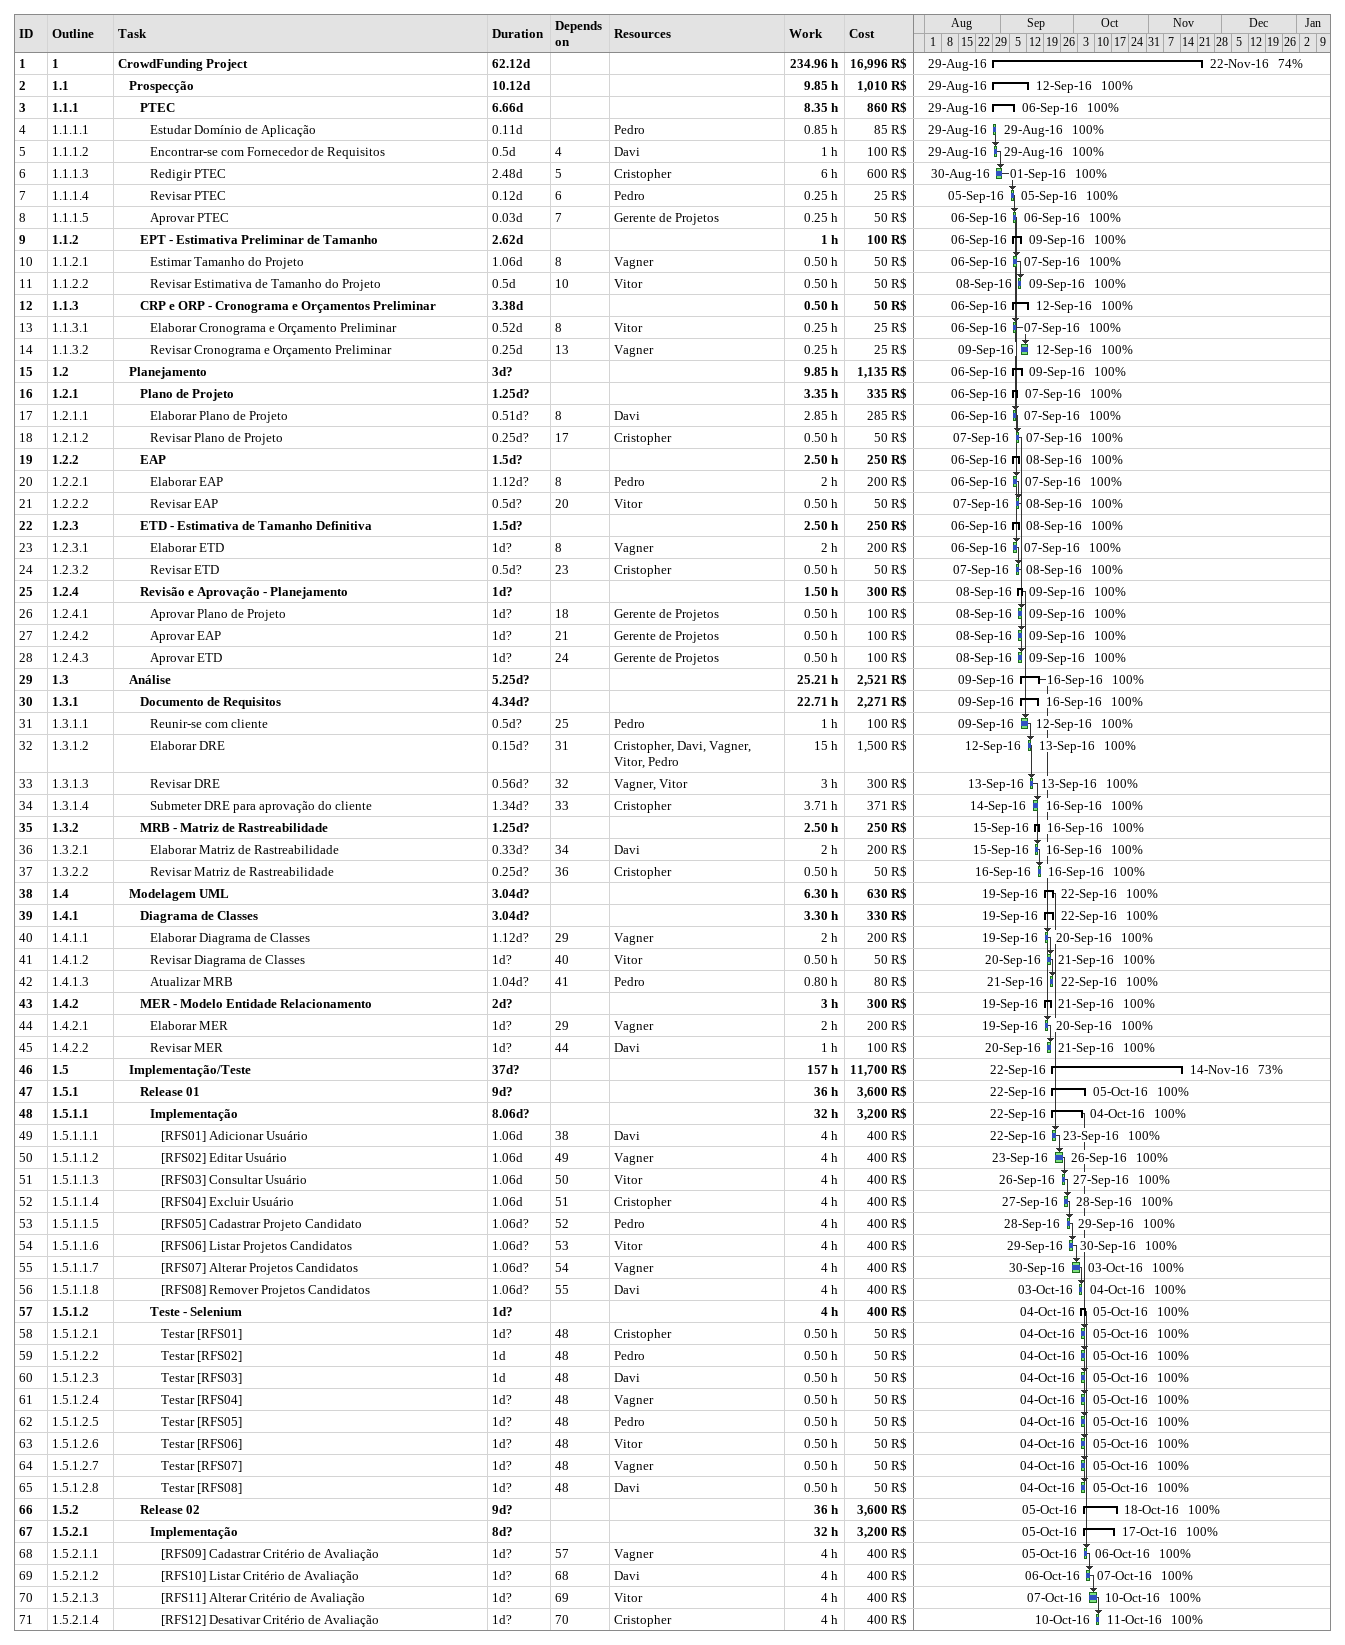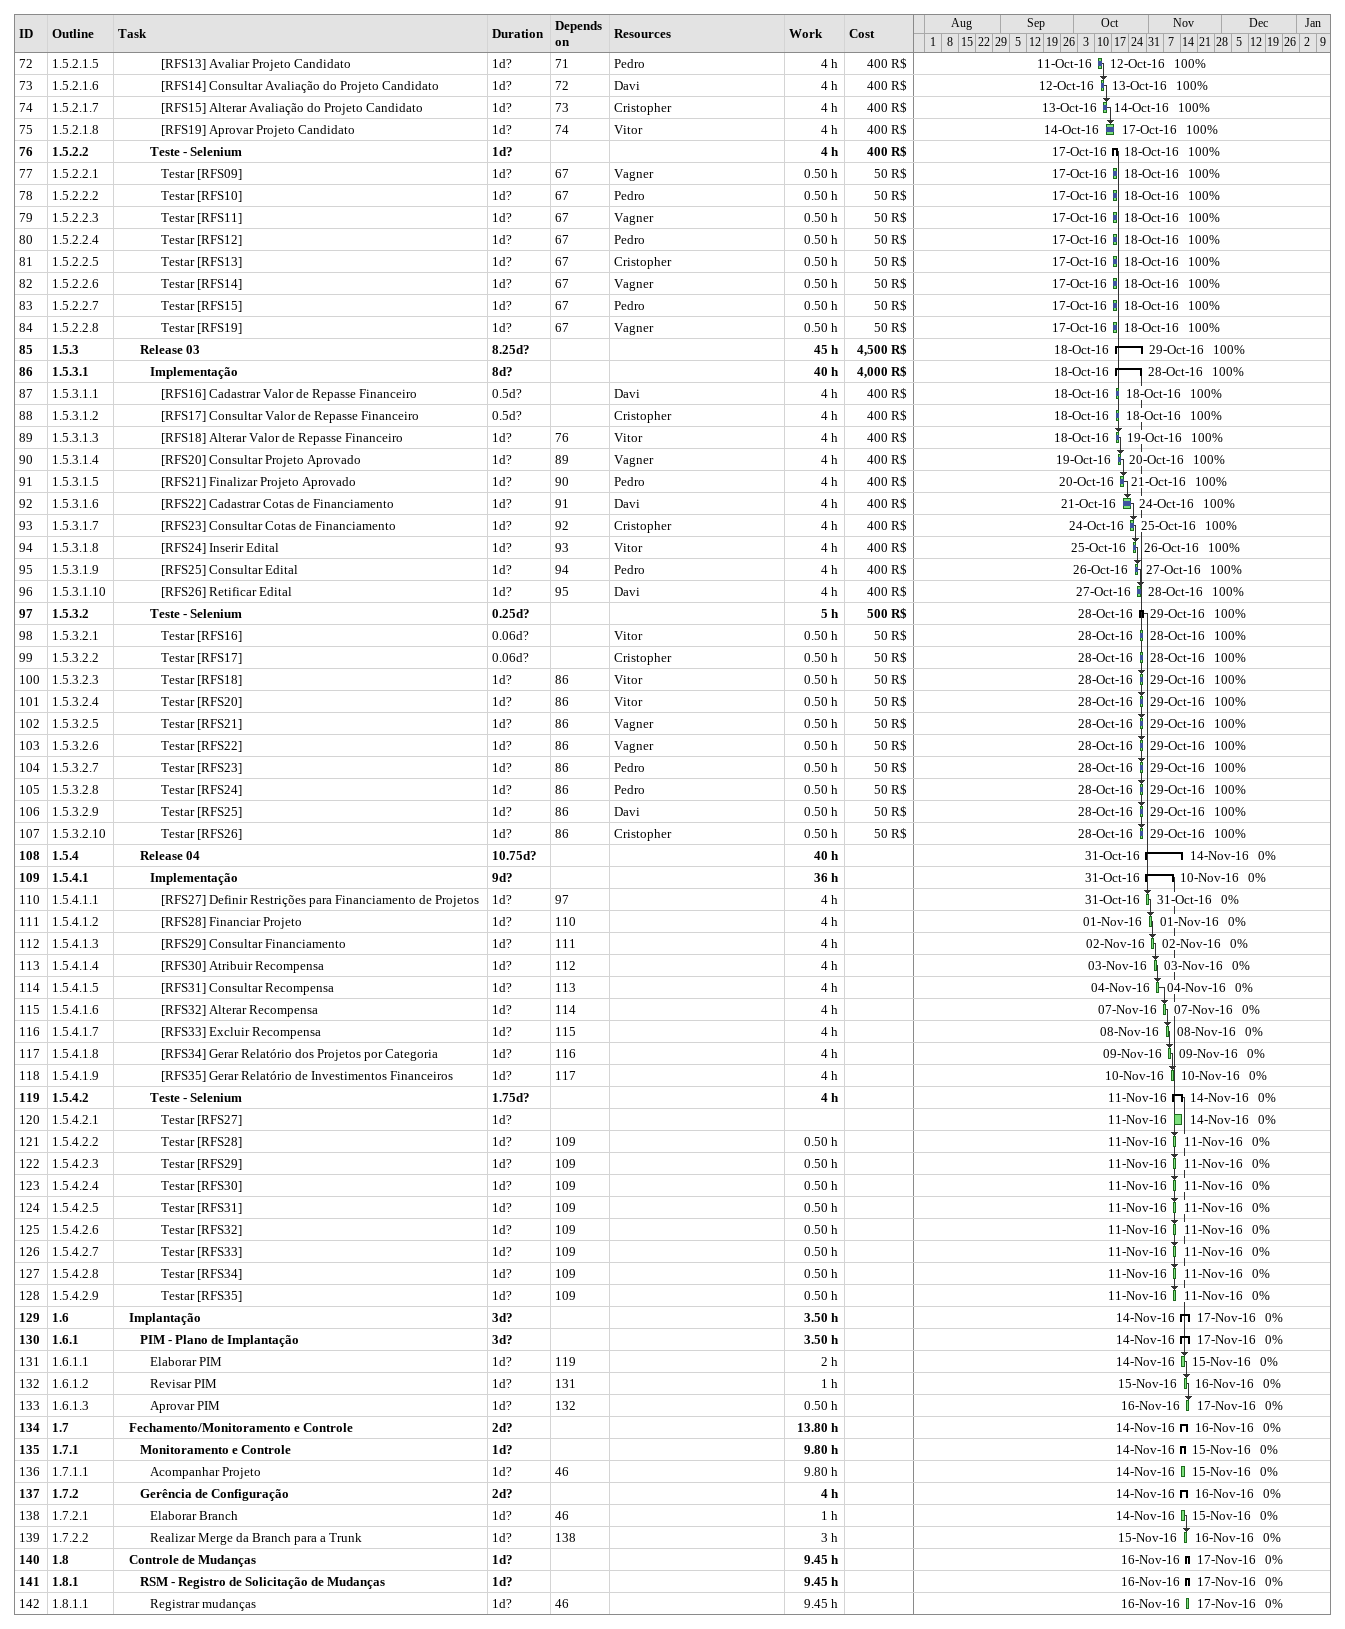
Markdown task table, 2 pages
| ID | WBS | Task | Duration | Start | Finish | Predecessors | Resources | % complete | Work (h) | Cost (R$) |
|---|---|---|---|---|---|---|---|---|---|---|
| 1 | 1 | **CrowdFunding Project** | 62.12d | 2016-08-29 | 2016-11-22 |  |  | 74 | 234.96 | 16996 |
| 2 | 1.1 | **Prospecção** | 10.12d | 2016-08-29 | 2016-09-12 |  |  | 100 | 9.85 | 1010 |
| 3 | 1.1.1 | **PTEC** | 6.66d | 2016-08-29 | 2016-09-06 |  |  | 100 | 8.35 | 860 |
| 4 | 1.1.1.1 | Estudar Domínio de Aplicação | 0.11d | 2016-08-29 | 2016-08-29 |  | Pedro | 100 | 0.85 | 85 |
| 5 | 1.1.1.2 | Encontrar-se com Fornecedor de Requisitos | 0.5d | 2016-08-29 | 2016-08-29 | 4 | Davi | 100 | 1 | 100 |
| 6 | 1.1.1.3 | Redigir PTEC | 2.48d | 2016-08-30 | 2016-09-01 | 5 | Cristopher | 100 | 6 | 600 |
| 7 | 1.1.1.4 | Revisar PTEC | 0.12d | 2016-09-05 | 2016-09-05 | 6 | Pedro | 100 | 0.25 | 25 |
| 8 | 1.1.1.5 | Aprovar PTEC | 0.03d | 2016-09-06 | 2016-09-06 | 7 | Gerente de Projetos | 100 | 0.25 | 50 |
| 9 | 1.1.2 | **EPT - Estimativa Preliminar de Tamanho** | 2.62d | 2016-09-06 | 2016-09-09 |  |  | 100 | 1 | 100 |
| 10 | 1.1.2.1 | Estimar Tamanho do Projeto | 1.06d | 2016-09-06 | 2016-09-07 | 8 | Vagner | 100 | 0.50 | 50 |
| 11 | 1.1.2.2 | Revisar Estimativa de Tamanho do Projeto | 0.5d | 2016-09-08 | 2016-09-09 | 10 | Vitor | 100 | 0.50 | 50 |
| 12 | 1.1.3 | **CRP e ORP - Cronograma e Orçamentos Preliminar** | 3.38d | 2016-09-06 | 2016-09-12 |  |  | 100 | 0.50 | 50 |
| 13 | 1.1.3.1 | Elaborar Cronograma e Orçamento Preliminar | 0.52d | 2016-09-06 | 2016-09-07 | 8 | Vitor | 100 | 0.25 | 25 |
| 14 | 1.1.3.2 | Revisar Cronograma e Orçamento Preliminar | 0.25d | 2016-09-09 | 2016-09-12 | 13 | Vagner | 100 | 0.25 | 25 |
| 15 | 1.2 | **Planejamento** | 3d? | 2016-09-06 | 2016-09-09 |  |  | 100 | 9.85 | 1135 |
| 16 | 1.2.1 | **Plano de Projeto** | 1.25d? | 2016-09-06 | 2016-09-07 |  |  | 100 | 3.35 | 335 |
| 17 | 1.2.1.1 | Elaborar Plano de Projeto | 0.51d? | 2016-09-06 | 2016-09-07 | 8 | Davi | 100 | 2.85 | 285 |
| 18 | 1.2.1.2 | Revisar Plano de Projeto | 0.25d? | 2016-09-07 | 2016-09-07 | 17 | Cristopher | 100 | 0.50 | 50 |
| 19 | 1.2.2 | **EAP** | 1.5d? | 2016-09-06 | 2016-09-08 |  |  | 100 | 2.50 | 250 |
| 20 | 1.2.2.1 | Elaborar EAP | 1.12d? | 2016-09-06 | 2016-09-07 | 8 | Pedro | 100 | 2 | 200 |
| 21 | 1.2.2.2 | Revisar EAP | 0.5d? | 2016-09-07 | 2016-09-08 | 20 | Vitor | 100 | 0.50 | 50 |
| 22 | 1.2.3 | **ETD - Estimativa de Tamanho Definitiva** | 1.5d? | 2016-09-06 | 2016-09-08 |  |  | 100 | 2.50 | 250 |
| 23 | 1.2.3.1 | Elaborar ETD | 1d? | 2016-09-06 | 2016-09-07 | 8 | Vagner | 100 | 2 | 200 |
| 24 | 1.2.3.2 | Revisar ETD | 0.5d? | 2016-09-07 | 2016-09-08 | 23 | Cristopher | 100 | 0.50 | 50 |
| 25 | 1.2.4 | **Revisão e Aprovação - Planejamento** | 1d? | 2016-09-08 | 2016-09-09 |  |  | 100 | 1.50 | 300 |
| 26 | 1.2.4.1 | Aprovar Plano de Projeto | 1d? | 2016-09-08 | 2016-09-09 | 18 | Gerente de Projetos | 100 | 0.50 | 100 |
| 27 | 1.2.4.2 | Aprovar EAP | 1d? | 2016-09-08 | 2016-09-09 | 21 | Gerente de Projetos | 100 | 0.50 | 100 |
| 28 | 1.2.4.3 | Aprovar ETD | 1d? | 2016-09-08 | 2016-09-09 | 24 | Gerente de Projetos | 100 | 0.50 | 100 |
| 29 | 1.3 | **Análise** | 5.25d? | 2016-09-09 | 2016-09-16 |  |  | 100 | 25.21 | 2521 |
| 30 | 1.3.1 | **Documento de Requisitos** | 4.34d? | 2016-09-09 | 2016-09-16 |  |  | 100 | 22.71 | 2271 |
| 31 | 1.3.1.1 | Reunir-se com cliente | 0.5d? | 2016-09-09 | 2016-09-12 | 25 | Pedro | 100 | 1 | 100 |
| 32 | 1.3.1.2 | Elaborar DRE | 0.15d? | 2016-09-12 | 2016-09-13 | 31 | Cristopher, Davi, Vagner, Vitor, Pedro | 100 | 15 | 1500 |
| 33 | 1.3.1.3 | Revisar DRE | 0.56d? | 2016-09-13 | 2016-09-13 | 32 | Vagner, Vitor | 100 | 3 | 300 |
| 34 | 1.3.1.4 | Submeter DRE para aprovação do cliente | 1.34d? | 2016-09-14 | 2016-09-16 | 33 | Cristopher | 100 | 3.71 | 371 |
| 35 | 1.3.2 | **MRB - Matriz de Rastreabilidade** | 1.25d? | 2016-09-15 | 2016-09-16 |  |  | 100 | 2.50 | 250 |
| 36 | 1.3.2.1 | Elaborar Matriz de Rastreabilidade | 0.33d? | 2016-09-15 | 2016-09-16 | 34 | Davi | 100 | 2 | 200 |
| 37 | 1.3.2.2 | Revisar Matriz de Rastreabilidade | 0.25d? | 2016-09-16 | 2016-09-16 | 36 | Cristopher | 100 | 0.50 | 50 |
| 38 | 1.4 | **Modelagem UML** | 3.04d? | 2016-09-19 | 2016-09-22 |  |  | 100 | 6.30 | 630 |
| 39 | 1.4.1 | **Diagrama de Classes** | 3.04d? | 2016-09-19 | 2016-09-22 |  |  | 100 | 3.30 | 330 |
| 40 | 1.4.1.1 | Elaborar Diagrama de Classes | 1.12d? | 2016-09-19 | 2016-09-20 | 29 | Vagner | 100 | 2 | 200 |
| 41 | 1.4.1.2 | Revisar Diagrama de Classes | 1d? | 2016-09-20 | 2016-09-21 | 40 | Vitor | 100 | 0.50 | 50 |
| 42 | 1.4.1.3 | Atualizar MRB | 1.04d? | 2016-09-21 | 2016-09-22 | 41 | Pedro | 100 | 0.80 | 80 |
| 43 | 1.4.2 | **MER - Modelo Entidade Relacionamento** | 2d? | 2016-09-19 | 2016-09-21 |  |  | 100 | 3 | 300 |
| 44 | 1.4.2.1 | Elaborar MER | 1d? | 2016-09-19 | 2016-09-20 | 29 | Vagner | 100 | 2 | 200 |
| 45 | 1.4.2.2 | Revisar MER | 1d? | 2016-09-20 | 2016-09-21 | 44 | Davi | 100 | 1 | 100 |
| 46 | 1.5 | **Implementação/Teste** | 37d? | 2016-09-22 | 2016-11-14 |  |  | 73 | 157 | 11700 |
| 47 | 1.5.1 | **Release 01** | 9d? | 2016-09-22 | 2016-10-05 |  |  | 100 | 36 | 3600 |
| 48 | 1.5.1.1 | **Implementação** | 8.06d? | 2016-09-22 | 2016-10-04 |  |  | 100 | 32 | 3200 |
| 49 | 1.5.1.1.1 | [RFS01] Adicionar Usuário | 1.06d | 2016-09-22 | 2016-09-23 | 38 | Davi | 100 | 4 | 400 |
| 50 | 1.5.1.1.2 | [RFS02] Editar Usuário | 1.06d | 2016-09-23 | 2016-09-26 | 49 | Vagner | 100 | 4 | 400 |
| 51 | 1.5.1.1.3 | [RFS03] Consultar Usuário | 1.06d | 2016-09-26 | 2016-09-27 | 50 | Vitor | 100 | 4 | 400 |
| 52 | 1.5.1.1.4 | [RFS04] Excluir Usuário | 1.06d | 2016-09-27 | 2016-09-28 | 51 | Cristopher | 100 | 4 | 400 |
| 53 | 1.5.1.1.5 | [RFS05] Cadastrar Projeto Candidato | 1.06d? | 2016-09-28 | 2016-09-29 | 52 | Pedro | 100 | 4 | 400 |
| 54 | 1.5.1.1.6 | [RFS06] Listar Projetos Candidatos | 1.06d? | 2016-09-29 | 2016-09-30 | 53 | Vitor | 100 | 4 | 400 |
| 55 | 1.5.1.1.7 | [RFS07] Alterar Projetos Candidatos | 1.06d? | 2016-09-30 | 2016-10-03 | 54 | Vagner | 100 | 4 | 400 |
| 56 | 1.5.1.1.8 | [RFS08] Remover Projetos Candidatos | 1.06d? | 2016-10-03 | 2016-10-04 | 55 | Davi | 100 | 4 | 400 |
| 57 | 1.5.1.2 | **Teste - Selenium** | 1d? | 2016-10-04 | 2016-10-05 |  |  | 100 | 4 | 400 |
| 58 | 1.5.1.2.1 | Testar [RFS01] | 1d? | 2016-10-04 | 2016-10-05 | 48 | Cristopher | 100 | 0.50 | 50 |
| 59 | 1.5.1.2.2 | Testar [RFS02] | 1d | 2016-10-04 | 2016-10-05 | 48 | Pedro | 100 | 0.50 | 50 |
| 60 | 1.5.1.2.3 | Testar [RFS03] | 1d | 2016-10-04 | 2016-10-05 | 48 | Davi | 100 | 0.50 | 50 |
| 61 | 1.5.1.2.4 | Testar [RFS04] | 1d? | 2016-10-04 | 2016-10-05 | 48 | Vagner | 100 | 0.50 | 50 |
| 62 | 1.5.1.2.5 | Testar [RFS05] | 1d? | 2016-10-04 | 2016-10-05 | 48 | Pedro | 100 | 0.50 | 50 |
| 63 | 1.5.1.2.6 | Testar [RFS06] | 1d? | 2016-10-04 | 2016-10-05 | 48 | Vitor | 100 | 0.50 | 50 |
| 64 | 1.5.1.2.7 | Testar [RFS07] | 1d? | 2016-10-04 | 2016-10-05 | 48 | Vagner | 100 | 0.50 | 50 |
| 65 | 1.5.1.2.8 | Testar [RFS08] | 1d? | 2016-10-04 | 2016-10-05 | 48 | Davi | 100 | 0.50 | 50 |
| 66 | 1.5.2 | **Release 02** | 9d? | 2016-10-05 | 2016-10-18 |  |  | 100 | 36 | 3600 |
| 67 | 1.5.2.1 | **Implementação** | 8d? | 2016-10-05 | 2016-10-17 |  |  | 100 | 32 | 3200 |
| 68 | 1.5.2.1.1 | [RFS09] Cadastrar Critério de Avaliação | 1d? | 2016-10-05 | 2016-10-06 | 57 | Vagner | 100 | 4 | 400 |
| 69 | 1.5.2.1.2 | [RFS10] Listar Critério de Avaliação | 1d? | 2016-10-06 | 2016-10-07 | 68 | Davi | 100 | 4 | 400 |
| 70 | 1.5.2.1.3 | [RFS11] Alterar Critério de Avaliação | 1d? | 2016-10-07 | 2016-10-10 | 69 | Vitor | 100 | 4 | 400 |
| 71 | 1.5.2.1.4 | [RFS12] Desativar Critério de Avaliação | 1d? | 2016-10-10 | 2016-10-11 | 70 | Cristopher | 100 | 4 | 400 |
| 72 | 1.5.2.1.5 | [RFS13] Avaliar Projeto Candidato | 1d? | 2016-10-11 | 2016-10-12 | 71 | Pedro | 100 | 4 | 400 |
| 73 | 1.5.2.1.6 | [RFS14] Consultar Avaliação do Projeto Candidato | 1d? | 2016-10-12 | 2016-10-13 | 72 | Davi | 100 | 4 | 400 |
| 74 | 1.5.2.1.7 | [RFS15] Alterar Avaliação do Projeto Candidato | 1d? | 2016-10-13 | 2016-10-14 | 73 | Cristopher | 100 | 4 | 400 |
| 75 | 1.5.2.1.8 | [RFS19] Aprovar Projeto Candidato | 1d? | 2016-10-14 | 2016-10-17 | 74 | Vitor | 100 | 4 | 400 |
| 76 | 1.5.2.2 | **Teste - Selenium** | 1d? | 2016-10-17 | 2016-10-18 |  |  | 100 | 4 | 400 |
| 77 | 1.5.2.2.1 | Testar [RFS09] | 1d? | 2016-10-17 | 2016-10-18 | 67 | Vagner | 100 | 0.50 | 50 |
| 78 | 1.5.2.2.2 | Testar [RFS10] | 1d? | 2016-10-17 | 2016-10-18 | 67 | Pedro | 100 | 0.50 | 50 |
| 79 | 1.5.2.2.3 | Testar [RFS11] | 1d? | 2016-10-17 | 2016-10-18 | 67 | Vagner | 100 | 0.50 | 50 |
| 80 | 1.5.2.2.4 | Testar [RFS12] | 1d? | 2016-10-17 | 2016-10-18 | 67 | Pedro | 100 | 0.50 | 50 |
| 81 | 1.5.2.2.5 | Testar [RFS13] | 1d? | 2016-10-17 | 2016-10-18 | 67 | Cristopher | 100 | 0.50 | 50 |
| 82 | 1.5.2.2.6 | Testar [RFS14] | 1d? | 2016-10-17 | 2016-10-18 | 67 | Vagner | 100 | 0.50 | 50 |
| 83 | 1.5.2.2.7 | Testar [RFS15] | 1d? | 2016-10-17 | 2016-10-18 | 67 | Pedro | 100 | 0.50 | 50 |
| 84 | 1.5.2.2.8 | Testar [RFS19] | 1d? | 2016-10-17 | 2016-10-18 | 67 | Vagner | 100 | 0.50 | 50 |
| 85 | 1.5.3 | **Release 03** | 8.25d? | 2016-10-18 | 2016-10-29 |  |  | 100 | 45 | 4500 |
| 86 | 1.5.3.1 | **Implementação** | 8d? | 2016-10-18 | 2016-10-28 |  |  | 100 | 40 | 4000 |
| 87 | 1.5.3.1.1 | [RFS16] Cadastrar Valor de Repasse Financeiro | 0.5d? | 2016-10-18 | 2016-10-18 |  | Davi | 100 | 4 | 400 |
| 88 | 1.5.3.1.2 | [RFS17] Consultar Valor de Repasse Financeiro | 0.5d? | 2016-10-18 | 2016-10-18 |  | Cristopher | 100 | 4 | 400 |
| 89 | 1.5.3.1.3 | [RFS18] Alterar Valor de Repasse Financeiro | 1d? | 2016-10-18 | 2016-10-19 | 76 | Vitor | 100 | 4 | 400 |
| 90 | 1.5.3.1.4 | [RFS20] Consultar Projeto Aprovado | 1d? | 2016-10-19 | 2016-10-20 | 89 | Vagner | 100 | 4 | 400 |
| 91 | 1.5.3.1.5 | [RFS21] Finalizar Projeto Aprovado | 1d? | 2016-10-20 | 2016-10-21 | 90 | Pedro | 100 | 4 | 400 |
| 92 | 1.5.3.1.6 | [RFS22] Cadastrar Cotas de Financiamento | 1d? | 2016-10-21 | 2016-10-24 | 91 | Davi | 100 | 4 | 400 |
| 93 | 1.5.3.1.7 | [RFS23] Consultar Cotas de Financiamento | 1d? | 2016-10-24 | 2016-10-25 | 92 | Cristopher | 100 | 4 | 400 |
| 94 | 1.5.3.1.8 | [RFS24] Inserir Edital | 1d? | 2016-10-25 | 2016-10-26 | 93 | Vitor | 100 | 4 | 400 |
| 95 | 1.5.3.1.9 | [RFS25] Consultar Edital | 1d? | 2016-10-26 | 2016-10-27 | 94 | Pedro | 100 | 4 | 400 |
| 96 | 1.5.3.1.10 | [RFS26] Retificar Edital | 1d? | 2016-10-27 | 2016-10-28 | 95 | Davi | 100 | 4 | 400 |
| 97 | 1.5.3.2 | **Teste - Selenium** | 0.25d? | 2016-10-28 | 2016-10-29 |  |  | 100 | 5 | 500 |
| 98 | 1.5.3.2.1 | Testar [RFS16] | 0.06d? | 2016-10-28 | 2016-10-28 |  | Vitor | 100 | 0.50 | 50 |
| 99 | 1.5.3.2.2 | Testar [RFS17] | 0.06d? | 2016-10-28 | 2016-10-28 |  | Cristopher | 100 | 0.50 | 50 |
| 100 | 1.5.3.2.3 | Testar [RFS18] | 1d? | 2016-10-28 | 2016-10-29 | 86 | Vitor | 100 | 0.50 | 50 |
| 101 | 1.5.3.2.4 | Testar [RFS20] | 1d? | 2016-10-28 | 2016-10-29 | 86 | Vitor | 100 | 0.50 | 50 |
| 102 | 1.5.3.2.5 | Testar [RFS21] | 1d? | 2016-10-28 | 2016-10-29 | 86 | Vagner | 100 | 0.50 | 50 |
| 103 | 1.5.3.2.6 | Testar [RFS22] | 1d? | 2016-10-28 | 2016-10-29 | 86 | Vagner | 100 | 0.50 | 50 |
| 104 | 1.5.3.2.7 | Testar [RFS23] | 1d? | 2016-10-28 | 2016-10-29 | 86 | Pedro | 100 | 0.50 | 50 |
| 105 | 1.5.3.2.8 | Testar [RFS24] | 1d? | 2016-10-28 | 2016-10-29 | 86 | Pedro | 100 | 0.50 | 50 |
| 106 | 1.5.3.2.9 | Testar [RFS25] | 1d? | 2016-10-28 | 2016-10-29 | 86 | Davi | 100 | 0.50 | 50 |
| 107 | 1.5.3.2.10 | Testar [RFS26] | 1d? | 2016-10-28 | 2016-10-29 | 86 | Cristopher | 100 | 0.50 | 50 |
| 108 | 1.5.4 | **Release 04** | 10.75d? | 2016-10-31 | 2016-11-14 |  |  | 0 | 40 |  |
| 109 | 1.5.4.1 | **Implementação** | 9d? | 2016-10-31 | 2016-11-10 |  |  | 0 | 36 |  |
| 110 | 1.5.4.1.1 | [RFS27] Definir Restrições para Financiamento de Projetos | 1d? | 2016-10-31 | 2016-10-31 | 97 |  | 0 | 4 |  |
| 111 | 1.5.4.1.2 | [RFS28] Financiar Projeto | 1d? | 2016-11-01 | 2016-11-01 | 110 |  | 0 | 4 |  |
| 112 | 1.5.4.1.3 | [RFS29] Consultar Financiamento | 1d? | 2016-11-02 | 2016-11-02 | 111 |  | 0 | 4 |  |
| 113 | 1.5.4.1.4 | [RFS30] Atribuir Recompensa | 1d? | 2016-11-03 | 2016-11-03 | 112 |  | 0 | 4 |  |
| 114 | 1.5.4.1.5 | [RFS31] Consultar Recompensa | 1d? | 2016-11-04 | 2016-11-04 | 113 |  | 0 | 4 |  |
| 115 | 1.5.4.1.6 | [RFS32] Alterar Recompensa | 1d? | 2016-11-07 | 2016-11-07 | 114 |  | 0 | 4 |  |
| 116 | 1.5.4.1.7 | [RFS33] Excluir Recompensa | 1d? | 2016-11-08 | 2016-11-08 | 115 |  | 0 | 4 |  |
| 117 | 1.5.4.1.8 | [RFS34] Gerar Relatório dos Projetos por Categoria | 1d? | 2016-11-09 | 2016-11-09 | 116 |  | 0 | 4 |  |
| 118 | 1.5.4.1.9 | [RFS35] Gerar Relatório de Investimentos Financeiros | 1d? | 2016-11-10 | 2016-11-10 | 117 |  | 0 | 4 |  |
| 119 | 1.5.4.2 | **Teste - Selenium** | 1.75d? | 2016-11-11 | 2016-11-14 |  |  | 0 | 4 |  |
| 120 | 1.5.4.2.1 | Testar [RFS27] | 1d? | 2016-11-11 | 2016-11-14 |  |  | 0 |  |  |
| 121 | 1.5.4.2.2 | Testar [RFS28] | 1d? | 2016-11-11 | 2016-11-11 | 109 |  | 0 | 0.50 |  |
| 122 | 1.5.4.2.3 | Testar [RFS29] | 1d? | 2016-11-11 | 2016-11-11 | 109 |  | 0 | 0.50 |  |
| 123 | 1.5.4.2.4 | Testar [RFS30] | 1d? | 2016-11-11 | 2016-11-11 | 109 |  | 0 | 0.50 |  |
| 124 | 1.5.4.2.5 | Testar [RFS31] | 1d? | 2016-11-11 | 2016-11-11 | 109 |  | 0 | 0.50 |  |
| 125 | 1.5.4.2.6 | Testar [RFS32] | 1d? | 2016-11-11 | 2016-11-11 | 109 |  | 0 | 0.50 |  |
| 126 | 1.5.4.2.7 | Testar [RFS33] | 1d? | 2016-11-11 | 2016-11-11 | 109 |  | 0 | 0.50 |  |
| 127 | 1.5.4.2.8 | Testar [RFS34] | 1d? | 2016-11-11 | 2016-11-11 | 109 |  | 0 | 0.50 |  |
| 128 | 1.5.4.2.9 | Testar [RFS35] | 1d? | 2016-11-11 | 2016-11-11 | 109 |  | 0 | 0.50 |  |
| 129 | 1.6 | **Implantação** | 3d? | 2016-11-14 | 2016-11-17 |  |  | 0 | 3.50 |  |
| 130 | 1.6.1 | **PIM - Plano de Implantação** | 3d? | 2016-11-14 | 2016-11-17 |  |  | 0 | 3.50 |  |
| 131 | 1.6.1.1 | Elaborar PIM | 1d? | 2016-11-14 | 2016-11-15 | 119 |  | 0 | 2 |  |
| 132 | 1.6.1.2 | Revisar PIM | 1d? | 2016-11-15 | 2016-11-16 | 131 |  | 0 | 1 |  |
| 133 | 1.6.1.3 | Aprovar PIM | 1d? | 2016-11-16 | 2016-11-17 | 132 |  | 0 | 0.50 |  |
| 134 | 1.7 | **Fechamento/Monitoramento e Controle** | 2d? | 2016-11-14 | 2016-11-16 |  |  | 0 | 13.80 |  |
| 135 | 1.7.1 | **Monitoramento e Controle** | 1d? | 2016-11-14 | 2016-11-15 |  |  | 0 | 9.80 |  |
| 136 | 1.7.1.1 | Acompanhar Projeto | 1d? | 2016-11-14 | 2016-11-15 | 46 |  | 0 | 9.80 |  |
| 137 | 1.7.2 | **Gerência de Configuração** | 2d? | 2016-11-14 | 2016-11-16 |  |  | 0 | 4 |  |
| 138 | 1.7.2.1 | Elaborar Branch | 1d? | 2016-11-14 | 2016-11-15 | 46 |  | 0 | 1 |  |
| 139 | 1.7.2.2 | Realizar Merge da Branch para a Trunk | 1d? | 2016-11-15 | 2016-11-16 | 138 |  | 0 | 3 |  |
| 140 | 1.8 | **Controle de Mudanças** | 1d? | 2016-11-16 | 2016-11-17 |  |  | 0 | 9.45 |  |
| 141 | 1.8.1 | **RSM - Registro de Solicitação de Mudanças** | 1d? | 2016-11-16 | 2016-11-17 |  |  | 0 | 9.45 |  |
| 142 | 1.8.1.1 | Registrar mudanças | 1d? | 2016-11-16 | 2016-11-17 | 46 |  | 0 | 9.45 |  |
